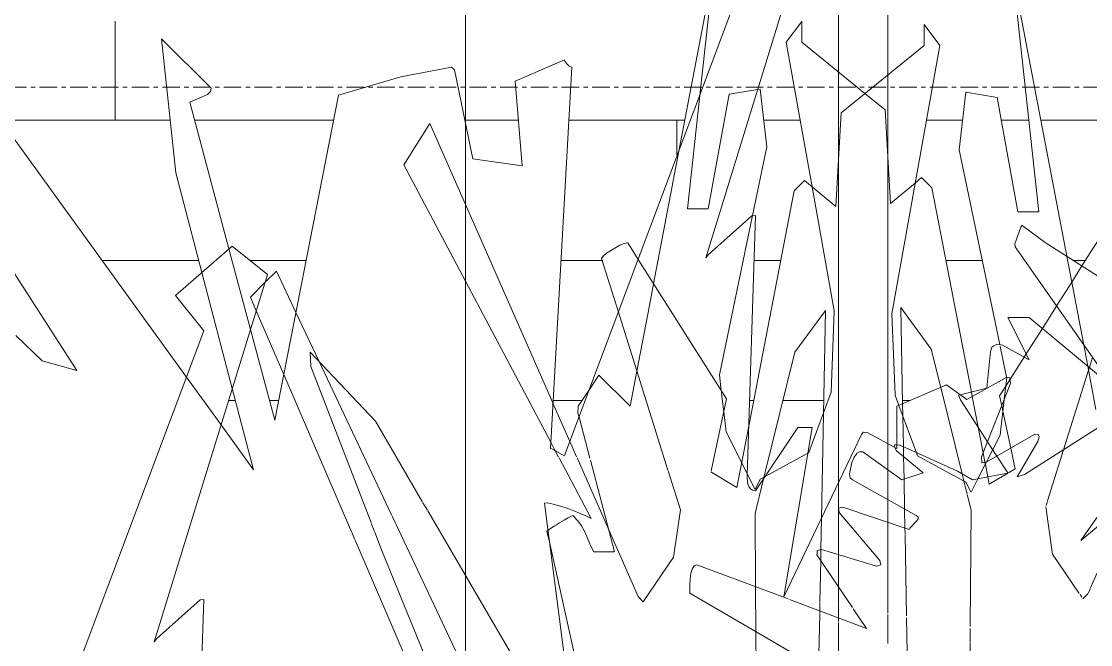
# Model space of a CAD drawing. Header units: inches. Extents: x -8991 to -6983, y -226 to 479.
# Drawn here: x -7376.06 to -7345.59, y -13.53 to 4.25 of the extents above; entities that cross this region are included whole.
import ezdxf

# ---------------------------------------------------------------- set-up
doc = ezdxf.new("R2010")
doc.units = ezdxf.units.IN
doc.header["$MEASUREMENT"] = 0
doc.linetypes.add('Grid Line 1_2_', pattern=[0.875, 0.5, -0.125, 0.125, -0.125])
for name, color, linetype, lineweight in [('A-DETL-GENF', 92, 'Continuous', 9), ('A-FLOR-LEVL-1', 51, 'Grid Line 1_2_', 9), ('A-WALL-PATT-1', 111, 'Continuous', 9)]:
    doc.layers.add(name, color=color, linetype=linetype, lineweight=lineweight)

# ---------------------------------------------------------------- blocks, each defined once
blk = doc.blocks.new('fountain grass 26747 - fountain grass 26747-1770214-Section 26')
at = {"layer": 'A-DETL-GENF'}
for p, q in [((-8420.58, 1.307), (-8420.58, 7.983)), ((-8413.729, -2.495), (-8410.505, 7.983)), ((-8420.58, 6.371), (-8420.58, 1.307)), ((-8412.319, 6.371), (-8417.759, -8.137)), ((-8427.834, 2.341), (-8429.244, 3.751)), ((-8429.244, 3.751), (-8428.841, -0.077)), ((-8420.58, 2.341), (-8420.58, 3.751)), ((-8420.58, 3.751), (-8420.58, -0.077)), ((-8420.58, 3.114), (-8420.58, 3.147)), ((-8420.58, 3.147), (-8420.58, 2.542)), ((-8420.58, 3.038), (-8420.58, 3.114)), ((-8417.759, 3.147), (-8419.169, 2.542)), ((-8417.751, 3.114), (-8417.759, 3.147)), ((-8417.699, 3.038), (-8417.751, 3.114)), ((-8420.983, 2.945), (-8422.427, 2.663)), ((-8420.899, 2.861), (-8420.983, 2.945)), ((-8420.378, 0.326), (-8420.899, 2.861)), ((-8420.58, 3.003), (-8420.58, 3.038)), ((-8420.58, 2.973), (-8420.58, 3.003)), ((-8420.58, 2.953), (-8420.58, 2.973)), ((-8420.58, 2.945), (-8420.58, 2.953)), ((-8420.58, 1.307), (-8420.58, 2.945)), ((-8420.58, 2.861), (-8420.58, 2.945)), ((-8420.58, 2.945), (-8420.58, 2.663)), ((-8420.58, 1.307), (-8420.58, 2.861)), ((-8418.162, -7.935), (-8417.557, 2.945)), ((-8417.663, 3.003), (-8417.699, 3.038)), ((-8417.625, 2.973), (-8417.663, 3.003)), ((-8417.588, 2.953), (-8417.625, 2.973)), ((-8417.557, 2.945), (-8417.588, 2.953)), ((-8422.427, 2.663), (-8424.207, 2.139)), ((-8420.58, 2.663), (-8420.58, 2.139)), ((-8420.58, 2.542), (-8420.58, 1.307)), ((-8419.169, 2.542), (-8418.968, 0.124)), ((-8428.438, 1.938), (-8427.939, 2.161)), ((-8427.939, 2.161), (-8427.852, 2.246)), ((-8427.852, 2.246), (-8427.834, 2.341)), ((-8424.207, 2.139), (-8426.02, -7.129)), ((-8420.58, 2.246), (-8420.58, 2.341)), ((-8420.58, 2.161), (-8420.58, 2.246)), ((-8420.58, 1.938), (-8420.58, 2.161)), ((-8420.58, 2.139), (-8420.58, -7.129)), ((-8427.324, -2.241), (-8428.438, 1.938)), ((-8420.58, -7.129), (-8420.58, 1.938)), ((-8420.58, -2.495), (-8420.58, 1.307)), ((-8420.58, 0.326), (-8420.58, 1.307)), ((-8420.58, 1.307), (-8420.58, 0.124)), ((-8420.58, -7.935), (-8420.58, 1.307)), ((-8420.58, 1.307), (-8420.58, -8.137)), ((-8428.535, -5.897), (-8433.475, 0.938)), ((-8420.58, -8.54), (-8420.58, 0.938)), ((-8420.58, 0.938), (-8420.58, 0.334)), ((-8420.58, -4.707), (-8420.58, 0.938)), ((-8420.58, 0.938), (-8420.58, 0.669)), ((-8420.58, 0.669), (-8420.58, 0.029)), ((-8420.58, 0.334), (-8420.58, -2.89)), ((-8420.58, 0.124), (-8420.58, 0.326)), ((-8418.968, 0.124), (-8420.378, 0.326)), ((-8420.58, 0.029), (-8420.58, -5.037)), ((-8428.841, -0.077), (-8428.097, -2.917)), ((-8420.58, -0.077), (-8420.58, -8.54)), ((-8420.58, -1.286), (-8420.58, -1.296)), ((-8420.58, -8.692), (-8420.58, -1.286)), ((-8420.58, -1.296), (-8420.58, -2.397)), ((-8412.424, -1.296), (-8413.655, -2.397)), ((-8412.555, -8.692), (-8412.319, -1.286)), ((-8412.319, -1.286), (-8412.424, -1.296)), ((-8426.711, -4.539), (-8427.324, -2.241)), ((-8420.58, -2.397), (-8420.58, -2.495)), ((-8413.655, -2.397), (-8413.729, -2.495)), ((-8433.475, -2.89), (-8431.662, -5.711)), ((-8428.097, -2.917), (-8427.23, -6.227)), ((-8420.58, -2.89), (-8420.58, -5.711)), ((-8426.02, -7.129), (-8426.711, -4.539)), ((-8432.649, -5.437), (-8433.403, -4.707)), ((-8420.58, -5.437), (-8420.58, -4.707)), ((-8420.58, -5.037), (-8420.58, -5.169)), ((-8420.58, -5.169), (-8420.58, -5.265)), ((-8431.662, -5.711), (-8432.649, -5.437)), ((-8420.58, -5.265), (-8420.58, -5.34)), ((-8420.58, -5.34), (-8420.58, -5.408)), ((-8420.58, -5.408), (-8420.58, -5.483)), ((-8420.58, -5.711), (-8420.58, -5.437)), ((-8420.58, -5.483), (-8420.58, -5.579)), ((-8420.58, -5.579), (-8420.58, -5.711)), ((-8420.58, -5.711), (-8420.58, -6.826)), ((-8427.549, -7.261), (-8428.535, -5.897)), ((-8420.58, -5.9), (-8420.58, -6.535)), ((-8420.58, -5.92), (-8420.58, -5.9)), ((-8420.58, -5.906), (-8420.58, -5.92)), ((-8420.58, -5.961), (-8420.58, -5.906)), ((-8420.58, -6.076), (-8420.58, -5.92)), ((-8420.58, -5.92), (-8420.58, -6.401)), ((-8420.58, -6.443), (-8420.58, -5.961)), ((-8420.58, -8.174), (-8420.58, -6.076)), ((-8405.159, -5.9), (-8406.297, -6.535)), ((-8405.873, -8.174), (-8405.047, -6.076)), ((-8405.065, -5.92), (-8405.159, -5.9)), ((-8405.047, -6.076), (-8405.065, -5.92)), ((-8427.23, -6.227), (-8426.625, -8.54)), ((-8420.58, -6.122), (-8420.58, -6.726)), ((-8420.58, -6.535), (-8420.58, -6.122)), ((-8406.878, -6.122), (-8408.289, -6.726)), ((-8406.297, -6.535), (-8406.878, -6.122)), ((-8420.58, -6.401), (-8420.58, -8.679)), ((-8420.58, -6.525), (-8420.58, -6.443)), ((-8420.58, -10.555), (-8420.58, -6.525)), ((-8401.091, -6.401), (-8404.647, -8.679)), ((-8403.05, -10.555), (-8400.229, -6.525)), ((-8420.58, -6.726), (-8420.58, -7.935)), ((-8420.58, -6.826), (-8420.58, -7.79)), ((-8408.289, -6.726), (-8408.289, -7.935)), ((-8426.625, -8.54), (-8427.549, -7.261)), ((-8420.58, -7.331), (-8420.58, -9.144)), ((-8420.58, -12.167), (-8420.58, -7.331)), ((-8420.58, -7.47), (-8420.58, -7.532)), ((-8420.58, -7.481), (-8420.58, -7.47)), ((-8420.58, -7.935), (-8420.58, -7.481)), ((-8420.58, -7.527), (-8420.58, -8.315)), ((-8420.58, -7.532), (-8420.58, -7.527)), ((-8420.58, -7.532), (-8420.58, -12.167)), ((-8420.58, -7.602), (-8420.58, -7.532)), ((-8420.58, -7.734), (-8420.58, -7.602)), ((-8411.11, -7.331), (-8412.319, -9.144)), ((-8411.513, -12.167), (-8410.707, -7.331)), ((-8409.296, -7.532), (-8411.513, -12.167)), ((-8410.707, -7.331), (-8411.11, -7.331)), ((-8409.251, -7.47), (-8409.296, -7.532)), ((-8409.131, -7.481), (-8409.251, -7.47)), ((-8408.289, -7.935), (-8409.131, -7.481)), ((-8404.354, -7.527), (-8405.727, -8.315)), ((-8404.259, -7.532), (-8404.354, -7.527)), ((-8404.276, -7.734), (-8404.233, -7.602)), ((-8404.233, -7.602), (-8404.259, -7.532)), ((-8420.58, -8.741), (-8420.58, -7.734)), ((-8420.58, -7.79), (-8420.58, -10.063)), ((-8404.863, -8.741), (-8404.276, -7.734)), ((-8420.58, -7.946), (-8420.58, -7.935)), ((-8420.58, -7.975), (-8420.58, -7.946)), ((-8420.58, -8.015), (-8420.58, -7.975)), ((-8420.58, -8.057), (-8420.58, -8.015)), ((-8420.58, -8.097), (-8420.58, -8.057)), ((-8420.58, -8.137), (-8420.58, -8.126)), ((-8420.58, -8.338), (-8420.58, -8.174)), ((-8418.121, -7.946), (-8418.162, -7.935)), ((-8418.063, -7.975), (-8418.121, -7.946)), ((-8417.994, -8.015), (-8418.063, -7.975)), ((-8417.922, -8.057), (-8417.994, -8.015)), ((-8417.854, -8.097), (-8417.922, -8.057)), ((-8417.797, -8.126), (-8417.854, -8.097)), ((-8417.759, -8.137), (-8417.797, -8.126)), ((-8405.871, -8.338), (-8405.873, -8.174)), ((-8420.58, -8.315), (-8420.58, -8.338)), ((-8420.58, -11.353), (-8420.58, -8.33)), ((-8420.58, -8.33), (-8420.58, -10.345)), ((-8405.727, -8.315), (-8405.871, -8.338)), ((-8420.58, -8.54), (-8420.58, -10.555)), ((-8420.58, -9.749), (-8420.58, -8.54)), ((-8420.58, -8.679), (-8420.58, -8.741)), ((-8420.58, -8.779), (-8420.58, -8.692)), ((-8420.58, -8.866), (-8420.58, -8.779)), ((-8412.553, -8.779), (-8412.555, -8.692)), ((-8412.547, -8.866), (-8412.553, -8.779)), ((-8404.647, -8.679), (-8404.863, -8.741)), ((-8400.632, -8.54), (-8403.05, -10.555)), ((-8420.58, -8.947), (-8420.58, -8.866)), ((-8420.58, -9.02), (-8420.58, -8.949)), ((-8420.58, -9.081), (-8420.58, -9.022)), ((-8420.58, -9.125), (-8420.58, -9.083)), ((-8420.58, -9.144), (-8420.58, -9.125)), ((-8412.532, -8.949), (-8412.547, -8.866)), ((-8412.505, -9.022), (-8412.532, -8.949)), ((-8412.463, -9.083), (-8412.505, -9.022)), ((-8412.402, -9.125), (-8412.463, -9.083)), ((-8412.319, -9.144), (-8412.402, -9.125)), ((-8420.58, -9.295), (-8420.58, -9.325)), ((-8420.58, -9.346), (-8420.58, -9.295)), ((-8420.58, -9.325), (-8420.58, -9.749)), ((-8420.58, -9.39), (-8420.58, -9.346)), ((-8420.58, -9.512), (-8420.58, -9.39)), ((-8420.58, -10.555), (-8420.58, -9.512)), ((-8420.58, -10.063), (-8420.58, -10.711)), ((-8420.58, -10.345), (-8420.58, -10.4)), ((-8420.58, -10.4), (-8420.58, -10.482)), ((-8420.58, -10.482), (-8420.58, -10.547)), ((-8420.58, -10.547), (-8420.58, -10.512)), ((-8420.58, -10.512), (-8420.58, -10.54)), ((-8420.58, -10.54), (-8420.58, -10.95)), ((-8420.58, -10.547), (-8420.58, -10.691)), ((-8420.58, -12.127), (-8420.58, -10.547)), ((-8420.58, -10.756), (-8420.58, -10.555)), ((-8420.58, -10.691), (-8420.58, -12.075)), ((-8420.58, -10.711), (-8420.58, -11.353)), ((-8420.58, -10.889), (-8420.58, -10.756)), ((-8420.58, -11.562), (-8420.58, -10.889)), ((-8420.58, -10.95), (-8420.58, -12.36)), ((-8420.58, -12.36), (-8420.58, -11.353)), ((-8420.58, -11.353), (-8420.58, -15.181)), ((-8420.58, -12.973), (-8420.58, -11.562)), ((-8420.58, -12.075), (-8420.58, -12.159)), ((-8420.58, -12.159), (-8420.58, -12.127)), ((-8420.58, -12.167), (-8420.58, -12.183)), ((-8420.58, -12.231), (-8420.58, -12.167)), ((-8420.58, -12.183), (-8420.58, -12.924)), ((-8420.58, -12.34), (-8420.58, -12.231)), ((-8420.58, -12.973), (-8420.58, -12.34)), ((-8420.58, -12.367), (-8420.58, -13.174)), ((-8420.58, -12.368), (-8420.58, -12.367)), ((-8420.58, -12.409), (-8420.58, -12.368)), ((-8420.58, -12.519), (-8420.58, -12.409)), ((-8420.58, -12.671), (-8420.58, -12.519)), ((-8420.58, -12.996), (-8420.58, -12.671)), ((-8420.58, -12.924), (-8420.58, -13.174)), ((-8420.58, -13.174), (-8420.58, -12.973)), ((-8420.58, -13.174), (-8420.58, -12.973)), ((-8420.58, -13.117), (-8420.58, -12.996)), ((-8420.58, -13.174), (-8420.58, -13.117)), ((-8420.58, -14.181), (-8420.58, -13.174))]:
    blk.add_line(p, q, dxfattribs=at)
blk = doc.blocks.new('fountain grass 26747 - fountain grass 26747-V35-Section 26')
at = {"layer": 'A-DETL-GENF'}
for p, q in [((-8428.847, -3.574), (-8427.236, -2.164)), ((-8426.228, -2.97), (-8427.236, -2.164)), ((-8429.452, -13.447), (-8426.228, -2.97)), ((-8428.847, -3.574), (-8428.042, -4.582)), ((-8428.042, -4.582), (-8433.482, -19.089)), ((-8428.146, -12.248), (-8429.378, -13.35)), ((-8428.278, -19.644), (-8428.042, -12.238)), ((-8428.042, -12.238), (-8428.146, -12.248)), ((-8429.378, -13.35), (-8429.452, -13.447))]:
    blk.add_line(p, q, dxfattribs=at)
blk = doc.blocks.new('lupin 26755 - lupin 26755-V36-Section 26')
at = {"layer": 'A-DETL-GENF'}
for p, q in [((-8414.503, 0.545), (-8413.516, 5.726)), ((-8413.907, 2.136), (-8413.516, 5.726)), ((-8409.957, 0.26), (-8409.957, 5.726)), ((-8409.957, 0.26), (-8409.957, 5.726)), ((-8410.995, 4.243), (-8411.44, 3.65)), ((-8410.995, 3.65), (-8410.995, 4.243)), ((-8409.957, 3.65), (-8409.957, 4.243)), ((-8409.957, 4.243), (-8409.957, 3.65)), ((-8411.44, 3.65), (-8410.705, -0.472)), ((-8409.198, 2.19), (-8410.995, 3.65)), ((-8409.957, 2.807), (-8409.957, 3.65)), ((-8409.957, 3.65), (-8409.957, 0.26)), ((-8409.957, 1.722), (-8409.957, 2.807)), ((-8414.258, -1.095), (-8413.907, 2.136)), ((-8413.072, 2.167), (-8413.665, -1.095)), ((-8412.253, 2.304), (-8413.072, 2.167)), ((-8412.182, 2.315), (-8412.253, 2.304)), ((-8411.994, 0.67), (-8412.182, 2.315)), ((-8409.957, 0.67), (-8409.957, 2.315)), ((-8409.957, 2.315), (-8409.957, 2.167)), ((-8409.957, 2.167), (-8409.957, 0.26)), ((-8408.623, 1.722), (-8409.198, 2.19)), ((-8409.957, 0.26), (-8409.957, 1.722)), ((-8408.474, -0.947), (-8408.623, 1.722)), ((-8409.957, 1.426), (-8409.957, 0.26)), ((-8409.957, 0.26), (-8409.957, 1.426)), ((-8412.403, -1.294), (-8411.994, 0.67)), ((-8409.957, 0.26), (-8409.957, 0.67)), ((-8415.224, -3.237), (-8414.503, 0.545)), ((-8409.957, 0.26), (-8409.957, -4)), ((-8409.957, -0.947), (-8409.957, 0.26)), ((-8409.957, -1.095), (-8409.957, 0.26)), ((-8409.957, 0.26), (-8409.957, -1.095)), ((-8409.957, -5.832), (-8409.957, 0.26)), ((-8409.957, 0.26), (-8409.957, -4.006)), ((-8409.957, -6.731), (-8409.957, 0.26)), ((-8409.957, -4), (-8409.957, 0.239)), ((-8409.957, -0.502), (-8409.957, -0.206)), ((-8409.957, -0.206), (-8409.957, -0.947)), ((-8407.585, -0.206), (-8407.762, -0.353)), ((-8407.288, -0.502), (-8407.585, -0.206)), ((-8410.705, -0.472), (-8410.075, -4.006)), ((-8409.957, -4), (-8409.957, -0.502)), ((-8407.762, -0.353), (-8408.474, -0.947)), ((-8406.165, -6.323), (-8407.288, -0.502)), ((-8413.665, -1.095), (-8414.258, -1.095)), ((-8413.347, -5.832), (-8412.403, -1.294)), ((-8409.957, -2.002), (-8409.957, -1.985)), ((-8409.957, -1.985), (-8409.957, -4)), ((-8409.957, -2.047), (-8409.957, -2.002)), ((-8409.957, -2.277), (-8409.957, -2.047)), ((-8402.542, -1.985), (-8403.013, -2.729)), ((-8409.957, -2.359), (-8409.957, -2.277)), ((-8409.957, -2.43), (-8409.957, -2.359)), ((-8409.957, -4), (-8409.957, -2.43)), ((-8403.013, -2.729), (-8403.305, -3.19)), ((-8425.973, -2.875), (-8426.299, -3.201)), ((-8425.418, -4.052), (-8425.973, -2.875)), ((-8409.957, -8.914), (-8409.957, -2.875)), ((-8409.957, -2.875), (-8409.957, -3.616)), ((-8426.299, -3.201), (-8426.715, -3.616)), ((-8415.341, -3.854), (-8415.224, -3.237)), ((-8403.305, -3.19), (-8403.729, -3.858)), ((-8426.715, -3.616), (-8426.547, -4.006)), ((-8409.957, -3.616), (-8409.957, -8.914)), ((-8415.698, -5.724), (-8415.342, -3.858)), ((-8409.957, -4), (-8409.957, -3.913)), ((-8409.957, -4), (-8409.957, -3.913)), ((-8407.307, -5.1), (-8408.178, -3.913)), ((-8408.126, -6.656), (-8408.178, -3.913)), ((-8403.738, -3.872), (-8404.142, -4.511)), ((-8426.547, -4.006), (-8425.764, -5.822)), ((-8424.757, -5.453), (-8425.418, -4.052)), ((-8410.075, -4.013), (-8410.163, -6.325)), ((-8409.957, -8.914), (-8409.957, -4.019)), ((-8409.957, -4.019), (-8409.957, -8.914)), ((-8409.957, -8.914), (-8409.957, -4.019)), ((-8409.957, -4.019), (-8409.957, -6.434)), ((-8409.957, -8.914), (-8409.957, -4.019)), ((-8409.957, -5.1), (-8409.957, -4.019)), ((-8409.957, -8.914), (-8409.957, -4.019)), ((-8409.957, -4.019), (-8409.957, -6.325)), ((-8404.142, -4.511), (-8404.602, -5.237)), ((-8409.957, -5.099), (-8409.957, -7.071)), ((-8409.957, -5.51), (-8409.957, -5.099)), ((-8409.957, -5.1), (-8409.957, -8.914)), ((-8407.307, -5.1), (-8407.038, -6.19)), ((-8422.691, -9.83), (-8424.757, -5.453)), ((-8404.659, -5.328), (-8405.057, -5.955)), ((-8404.602, -5.237), (-8404.659, -5.328)), ((-8402.803, -5.627), (-8402.712, -5.337)), ((-8415.889, -6.731), (-8415.698, -5.724)), ((-8409.957, -8.914), (-8409.957, -5.51)), ((-8403.537, -7.968), (-8402.827, -5.703)), ((-8402.827, -5.703), (-8402.803, -5.627)), ((-8425.764, -5.822), (-8423.832, -10.307)), ((-8416.779, -5.841), (-8417.051, -6.249)), ((-8415.889, -6.731), (-8416.779, -5.841)), ((-8413.293, -6.285), (-8413.347, -5.832)), ((-8409.957, -7.462), (-8409.957, -5.832)), ((-8409.957, -5.841), (-8409.957, -6.56)), ((-8409.957, -6.731), (-8409.957, -5.841)), ((-8405.06, -5.961), (-8405.182, -6.153)), ((-8417.051, -6.249), (-8417.372, -6.731)), ((-8413.286, -6.349), (-8413.291, -6.31)), ((-8413.222, -6.89), (-8413.284, -6.363)), ((-8410.163, -6.325), (-8410.381, -6.914)), ((-8409.957, -6.325), (-8409.957, -8.052)), ((-8407.038, -6.19), (-8406.429, -8.658)), ((-8406.141, -6.448), (-8406.165, -6.323)), ((-8405.185, -6.157), (-8405.36, -6.434)), ((-8409.957, -6.434), (-8409.957, -8.51)), ((-8409.957, -6.56), (-8409.957, -6.731)), ((-8408.119, -7.011), (-8408.126, -6.656)), ((-8405.971, -7.327), (-8406.141, -6.448)), ((-8405.36, -6.434), (-8405.299, -6.717)), ((-8417.372, -6.731), (-8417.379, -6.924)), ((-8417.379, -6.924), (-8417.348, -7.042)), ((-8413.155, -7.462), (-8413.222, -6.89)), ((-8410.381, -6.914), (-8410.802, -8.052)), ((-8409.957, -6.731), (-8409.957, -6.924)), ((-8409.957, -6.924), (-8409.957, -7.383)), ((-8405.299, -6.717), (-8405.268, -6.865)), ((-8405.268, -6.865), (-8405.041, -7.921)), ((-8417.348, -7.042), (-8417.039, -8.214)), ((-8409.957, -7.071), (-8409.957, -8.914)), ((-8408.103, -7.887), (-8408.119, -7.011)), ((-8412.712, -8.344), (-8413.155, -7.462)), ((-8409.957, -7.383), (-8409.957, -8.914)), ((-8409.957, -8.914), (-8409.957, -7.462)), ((-8405.829, -8.062), (-8405.971, -7.327)), ((-8408.101, -7.954), (-8408.103, -7.887)), ((-8405.041, -7.921), (-8404.915, -8.51)), ((-8410.829, -8.066), (-8412.043, -8.731)), ((-8410.802, -8.052), (-8410.829, -8.066)), ((-8409.957, -8.052), (-8409.957, -8.807)), ((-8408.097, -8.165), (-8408.101, -7.967)), ((-8408.085, -8.813), (-8408.097, -8.165)), ((-8405.779, -8.323), (-8405.829, -8.062)), ((-8403.994, -9.426), (-8403.537, -7.968)), ((-8417.025, -8.268), (-8416.499, -10.259)), ((-8412.566, -8.635), (-8412.712, -8.344)), ((-8409.957, -8.51), (-8409.957, -8.914)), ((-8405.768, -8.38), (-8405.779, -8.323)), ((-8405.697, -8.746), (-8405.767, -8.383)), ((-8404.915, -8.51), (-8405.103, -8.623)), ((-8412.33, -9.103), (-8412.554, -8.657)), ((-8412.182, -8.807), (-8412.33, -9.103)), ((-8412.075, -8.748), (-8412.182, -8.807)), ((-8412.043, -8.731), (-8412.075, -8.748)), ((-8409.957, -8.807), (-8409.957, -8.914)), ((-8408.069, -9.657), (-8408.085, -8.813)), ((-8406.429, -8.658), (-8406.378, -8.864)), ((-8405.666, -8.908), (-8405.697, -8.746)), ((-8405.125, -8.636), (-8405.657, -8.955)), ((-8409.957, -10.958), (-8409.957, -8.914)), ((-8409.957, -8.914), (-8409.957, -9.695)), ((-8409.957, -8.955), (-8409.957, -8.914)), ((-8409.957, -8.914), (-8409.957, -8.955)), ((-8409.957, -9.597), (-8409.957, -8.914)), ((-8409.957, -8.914), (-8409.957, -10.958)), ((-8409.957, -10.732), (-8409.957, -8.914)), ((-8409.957, -9.845), (-8409.957, -8.914)), ((-8409.957, -8.914), (-8409.957, -10.958)), ((-8409.957, -8.914), (-8409.957, -9.103)), ((-8409.957, -9.103), (-8409.957, -8.914)), ((-8409.957, -8.914), (-8409.957, -10.883)), ((-8409.957, -8.914), (-8409.957, -10.958)), ((-8409.957, -10.958), (-8409.957, -8.914)), ((-8406.378, -8.864), (-8406.352, -8.97)), ((-8406.348, -8.987), (-8406.289, -9.225)), ((-8405.657, -8.955), (-8405.664, -8.917)), ((-8409.957, -9.4), (-8409.957, -9.399)), ((-8409.957, -9.399), (-8409.957, -9.432)), ((-8409.957, -10.958), (-8409.957, -9.4)), ((-8409.957, -9.432), (-8409.957, -9.492)), ((-8406.285, -9.244), (-8406.173, -9.695)), ((-8404.035, -9.557), (-8403.998, -9.441)), ((-8409.957, -9.492), (-8409.957, -9.571)), ((-8409.957, -9.571), (-8409.957, -9.662)), ((-8409.957, -10.948), (-8409.957, -9.597)), ((-8409.957, -9.662), (-8409.957, -9.755)), ((-8409.957, -9.695), (-8409.957, -10.958)), ((-8408.059, -10.204), (-8408.069, -9.657)), ((-8406.173, -9.695), (-8406.2, -13.012)), ((-8403.849, -10.948), (-8404.047, -9.597)), ((-8422.58, -10.064), (-8422.682, -9.849)), ((-8417.903, -10.052), (-8418.018, -10.125)), ((-8417.771, -9.973), (-8417.903, -10.052)), ((-8417.654, -9.907), (-8417.771, -9.973)), ((-8417.567, -9.862), (-8417.654, -9.907)), ((-8417.52, -9.845), (-8417.567, -9.862)), ((-8417.383, -9.994), (-8417.52, -9.845)), ((-8417.278, -10.142), (-8417.381, -9.997)), ((-8409.957, -9.755), (-8409.957, -9.845)), ((-8409.957, -9.845), (-8409.957, -9.862)), ((-8409.957, -9.994), (-8409.957, -9.845)), ((-8409.957, -9.862), (-8409.957, -9.907)), ((-8409.957, -9.907), (-8409.957, -9.973)), ((-8409.957, -9.973), (-8409.957, -10.052)), ((-8409.957, -10.125), (-8409.957, -9.994)), ((-8409.957, -10.052), (-8409.957, -10.125)), ((-8423.824, -10.326), (-8423.735, -10.532)), ((-8418.623, -18.448), (-8422.571, -10.082)), ((-8418.232, -10.269), (-8418.262, -10.29)), ((-8418.262, -10.29), (-8418.184, -10.64)), ((-8418.161, -10.218), (-8418.232, -10.269)), ((-8418.037, -10.137), (-8418.156, -10.215)), ((-8417.196, -10.291), (-8417.278, -10.142)), ((-8417.129, -10.439), (-8417.196, -10.291)), ((-8416.499, -10.259), (-8416.334, -10.883)), ((-8409.957, -10.137), (-8409.957, -10.218)), ((-8409.957, -10.178), (-8409.957, -10.142)), ((-8409.957, -10.291), (-8409.957, -10.178)), ((-8409.957, -10.218), (-8409.957, -10.29)), ((-8409.957, -10.29), (-8409.957, -10.958)), ((-8409.957, -10.439), (-8409.957, -10.291)), ((-8408.056, -10.363), (-8408.059, -10.204)), ((-8423.727, -10.55), (-8420.986, -16.911)), ((-8418.184, -10.64), (-8416.83, -16.732)), ((-8417.068, -10.587), (-8417.129, -10.439)), ((-8417.003, -10.735), (-8417.068, -10.587)), ((-8409.957, -10.587), (-8409.957, -10.439)), ((-8409.957, -10.735), (-8409.957, -10.587)), ((-8408.012, -12.708), (-8408.056, -10.386)), ((-8416.927, -10.883), (-8417.003, -10.735)), ((-8416.355, -10.883), (-8416.927, -10.883)), ((-8409.957, -10.958), (-8409.957, -10.732)), ((-8409.957, -10.883), (-8409.957, -10.735)), ((-8409.957, -11.866), (-8409.957, -10.958)), ((-8409.957, -10.958), (-8409.957, -11.866)), ((-8409.957, -11.866), (-8409.957, -10.958)), ((-8409.957, -10.958), (-8409.957, -11.866)), ((-8409.957, -11.866), (-8409.957, -10.958)), ((-8409.957, -10.958), (-8409.957, -11.866)), ((-8409.957, -11.866), (-8409.957, -10.958)), ((-8409.957, -10.958), (-8409.957, -11.866)), ((-8409.957, -11.866), (-8409.957, -10.958)), ((-8409.957, -10.958), (-8409.957, -11.866)), ((-8403.09, -12.067), (-8403.849, -10.948)), ((-8402.252, -10.734), (-8402.776, -11.926)), ((-8409.957, -12.407), (-8409.957, -11.87)), ((-8409.957, -11.87), (-8409.957, -12.407)), ((-8409.957, -12.218), (-8409.957, -11.87)), ((-8409.957, -11.87), (-8409.957, -12.069)), ((-8409.957, -12.407), (-8409.957, -11.87)), ((-8409.957, -11.87), (-8409.957, -12.407)), ((-8409.957, -12.407), (-8409.957, -11.87)), ((-8409.957, -11.87), (-8409.957, -12.407)), ((-8409.957, -12.407), (-8409.957, -11.87)), ((-8409.957, -11.87), (-8409.957, -12.407)), ((-8409.957, -12.069), (-8409.957, -12.218)), ((-8403.019, -12.171), (-8403.069, -12.098)), ((-8402.839, -12.069), (-8402.987, -12.218)), ((-8402.784, -11.945), (-8402.832, -12.052)), ((-8409.957, -12.762), (-8409.957, -12.429)), ((-8409.957, -12.429), (-8409.957, -12.762)), ((-8409.957, -12.762), (-8409.957, -12.429)), ((-8409.957, -12.429), (-8409.957, -12.762)), ((-8409.957, -12.762), (-8409.957, -12.429)), ((-8409.957, -12.429), (-8409.957, -12.762)), ((-8409.957, -12.762), (-8409.957, -12.429)), ((-8409.957, -12.429), (-8409.957, -12.762)), ((-8409.957, -12.865), (-8409.957, -12.762)), ((-8409.957, -12.762), (-8409.957, -12.865)), ((-8409.957, -12.865), (-8409.957, -12.762)), ((-8409.957, -12.762), (-8409.957, -12.865)), ((-8409.957, -12.865), (-8409.957, -12.762)), ((-8409.957, -12.762), (-8409.957, -12.865)), ((-8409.957, -12.865), (-8409.957, -12.762)), ((-8409.957, -12.762), (-8409.957, -12.865)), ((-8407.992, -13.746), (-8408.011, -12.758)), ((-8409.957, -14.404), (-8409.957, -12.895)), ((-8409.957, -12.895), (-8409.957, -14.404)), ((-8409.957, -14.404), (-8409.957, -12.895)), ((-8409.957, -12.895), (-8409.957, -14.005)), ((-8409.957, -14.404), (-8409.957, -12.895)), ((-8409.957, -12.895), (-8409.957, -14.404)), ((-8409.957, -14.404), (-8409.957, -12.895)), ((-8409.957, -12.895), (-8409.957, -14.404)), ((-8406.2, -13.064), (-8406.203, -13.464)), ((-8406.203, -13.485), (-8406.212, -14.545))]:
    blk.add_line(p, q, dxfattribs=at)
blk = doc.blocks.new('fountain grass 26747 - fountain grass 26747-V45-Section 26')
at = {"layer": 'A-DETL-GENF'}
for p, q in [((-8404.929, -2.101), (-8404.754, -1.619)), ((-8404.754, -1.619), (-8404.721, -1.565)), ((-8404.721, -1.565), (-8404.719, -1.579)), ((-8404.719, -1.579), (-8404.058, -2.059)), ((-8404.92, -2.183), (-8404.929, -2.101)), ((-8404.058, -2.059), (-8400.503, -4.338)), ((-8402.099, -6.213), (-8404.92, -2.183)), ((-8404.517, -5.407), (-8405.122, -4.198)), ((-8405.122, -4.198), (-8404.517, -4.198)), ((-8404.517, -4.198), (-8402.099, -6.213)), ((-8405.726, -6.213), (-8405.617, -5.171)), ((-8405.617, -5.171), (-8405.578, -5.048)), ((-8405.578, -5.048), (-8405.525, -5.004)), ((-8405.525, -5.004), (-8405.43, -4.954)), ((-8405.43, -4.954), (-8405.278, -4.983)), ((-8405.278, -4.983), (-8404.517, -5.407)), ((-8406.483, -6.402), (-8405.726, -6.213)), ((-8406.532, -6.415), (-8406.483, -6.402)), ((-8406.479, -6.547), (-8406.532, -6.415)), ((-8405.702, -7.74), (-8406.479, -6.547)), ((-8408.365, -7.889), (-8408.345, -7.825)), ((-8408.296, -7.999), (-8408.361, -7.896)), ((-8408.345, -7.825), (-8408.289, -7.832)), ((-8408.289, -7.832), (-8408.215, -7.84)), ((-8408.203, -7.842), (-8408.174, -7.855)), ((-8408.16, -7.861), (-8406.558, -8.583)), ((-8405.436, -8.148), (-8405.702, -7.74)), ((-8409.57, -8.329), (-8409.504, -8.177)), ((-8409.504, -8.177), (-8409.432, -8.072)), ((-8409.429, -8.068), (-8409.353, -8.026)), ((-8409.353, -8.026), (-8409.259, -8.025)), ((-8409.259, -8.025), (-8408.144, -8.832)), ((-8407.539, -8.631), (-8408.296, -7.999)), ((-8405.122, -8.631), (-8405.436, -8.148)), ((-8409.636, -8.655), (-8409.57, -8.329)), ((-8409.618, -8.775), (-8409.636, -8.655)), ((-8409.554, -8.832), (-8409.618, -8.775)), ((-8407.741, -9.84), (-8409.554, -8.832)), ((-8408.144, -8.832), (-8407.539, -8.631)), ((-8406.558, -8.583), (-8406.129, -8.832)), ((-8406.129, -8.832), (-8405.133, -8.633)), ((-8409.957, -9.638), (-8409.833, -9.605)), ((-8409.935, -9.76), (-8409.957, -9.638)), ((-8409.833, -9.605), (-8407.942, -10.243)), ((-8408.778, -11.128), (-8409.935, -9.76)), ((-8407.793, -10.076), (-8407.727, -10.003)), ((-8407.682, -9.878), (-8407.741, -9.84)), ((-8407.727, -10.003), (-8407.684, -9.935)), ((-8407.684, -9.935), (-8407.682, -9.878)), ((-8407.942, -10.243), (-8407.92, -10.204)), ((-8407.92, -10.204), (-8407.864, -10.146)), ((-8407.864, -10.146), (-8407.793, -10.076)), ((-8410.566, -10.962), (-8410.565, -10.922)), ((-8409.551, -12.47), (-8410.566, -10.962)), ((-8410.565, -10.921), (-8410.562, -10.847)), ((-8410.562, -10.847), (-8410.44, -10.81)), ((-8410.44, -10.81), (-8408.866, -11.291)), ((-8414.067, -11.282), (-8413.987, -11.25)), ((-8413.987, -11.25), (-8411.387, -12.225)), ((-8408.866, -11.291), (-8408.748, -11.25)), ((-8408.748, -11.25), (-8408.778, -11.128)), ((-8414.178, -11.652), (-8414.159, -11.501)), ((-8414.159, -11.501), (-8414.123, -11.371)), ((-8414.123, -11.371), (-8414.067, -11.282)), ((-8414.189, -11.948), (-8414.187, -11.807)), ((-8414.187, -11.807), (-8414.178, -11.652)), ((-8414.189, -12.056), (-8414.189, -11.948)), ((-8409.353, -14.877), (-8414.189, -12.056)), ((-8411.353, -12.238), (-8409.151, -13.064)), ((-8409.151, -13.064), (-8409.53, -12.502))]:
    blk.add_line(p, q, dxfattribs=at)
blk = doc.blocks.new('lupin 26755 - lupin 26755-V46-Section 26')
at = {"layer": 'A-DETL-GENF'}
for p, q in [((-8408.546, -6.818), (-8408.546, 5.639)), ((-8408.546, -1.183), (-8408.546, 5.639)), ((-8403.446, -2.451), (-8404.987, 5.639)), ((-8404.246, -1.183), (-8404.987, 5.639)), ((-8408.546, 3.562), (-8408.546, 4.156)), ((-8408.546, 4.156), (-8408.546, 3.562)), ((-8407.508, 3.562), (-8407.508, 4.156)), ((-8407.508, 4.156), (-8407.063, 3.562)), ((-8409.881, 1.635), (-8407.508, 3.562)), ((-8408.546, 2.719), (-8408.546, 3.562)), ((-8408.546, 3.562), (-8408.546, -4.094)), ((-8407.063, 3.562), (-8408.429, -4.094)), ((-8408.546, 1.635), (-8408.546, 2.719)), ((-8408.546, 0.582), (-8408.546, 2.228)), ((-8408.546, 2.228), (-8408.546, 2.079)), ((-8406.509, 0.582), (-8406.322, 2.228)), ((-8406.322, 2.228), (-8405.432, 2.079)), ((-8408.546, 2.079), (-8408.546, -1.183)), ((-8405.432, 2.079), (-8404.839, -1.183)), ((-8410.029, -1.035), (-8409.881, 1.635)), ((-8408.546, -1.035), (-8408.546, 1.635)), ((-8422.338, 0.152), (-8421.596, 1.338)), ((-8421.596, 1.338), (-8418.093, -6.632)), ((-8408.546, 0.348), (-8408.546, 1.338)), ((-8408.546, 1.338), (-8408.546, 0.348)), ((-8408.546, -5.92), (-8408.546, 0.582)), ((-8408.546, 0.152), (-8408.546, 0.348)), ((-8408.546, 0.348), (-8408.546, -3.858)), ((-8405.355, -4.968), (-8406.509, 0.582)), ((-8418.152, -7.754), (-8422.338, 0.152)), ((-8408.546, -3.858), (-8408.546, 0.152)), ((-8411.216, -0.59), (-8410.919, -0.293)), ((-8410.919, -0.293), (-8410.029, -1.035)), ((-8408.546, -0.59), (-8408.546, -0.293)), ((-8408.546, -0.293), (-8408.546, -1.035)), ((-8412.51, -7.3), (-8411.216, -0.59)), ((-8408.546, -3.858), (-8408.546, -0.59)), ((-8404.839, -1.183), (-8404.246, -1.183)), ((-8416.186, -2.135), (-8416.062, -2.09)), ((-8416.062, -2.09), (-8415.961, -2.073)), ((-8415.961, -2.073), (-8415.662, -2.545)), ((-8408.546, -2.09), (-8408.546, -2.073)), ((-8408.546, -2.073), (-8408.546, -2.253)), ((-8408.546, -2.135), (-8408.546, -2.09)), ((-8416.656, -2.446), (-8416.569, -2.365)), ((-8416.569, -2.365), (-8416.186, -2.135)), ((-8408.546, -2.365), (-8408.546, -2.135)), ((-8408.546, -2.253), (-8408.546, -3.858)), ((-8408.546, -2.446), (-8408.546, -2.365)), ((-8416.703, -2.518), (-8416.656, -2.446)), ((-8416.224, -4.044), (-8416.703, -2.518)), ((-8415.662, -2.545), (-8413.143, -6.522)), ((-8408.546, -2.518), (-8408.546, -2.446)), ((-8408.546, -3.858), (-8408.546, -2.518)), ((-8402.965, -4.976), (-8403.446, -2.451)), ((-8408.546, -7.796), (-8408.546, -2.963)), ((-8408.546, -2.963), (-8408.546, -3.704)), ((-8408.546, -3.704), (-8408.546, -7.796)), ((-8408.546, -7.796), (-8408.546, -3.869)), ((-8408.546, -3.869), (-8408.546, -7.796)), ((-8408.546, -5.247), (-8408.546, -3.869)), ((-8408.546, -3.869), (-8408.546, -6.522)), ((-8408.546, -7.796), (-8408.546, -3.869)), ((-8414.812, -8.549), (-8416.224, -4.044)), ((-8411.197, -5.187), (-8410.326, -4.001)), ((-8410.437, -9.918), (-8410.326, -4.001)), ((-8408.546, -5.187), (-8408.546, -4.001)), ((-8408.546, -7.796), (-8408.546, -4.001)), ((-8408.546, -4.094), (-8408.546, -6.413)), ((-8408.429, -4.094), (-8408.341, -6.413)), ((-8405.161, -5.901), (-8405.344, -5.02)), ((-8402.849, -5.589), (-8402.965, -4.976)), ((-8424.994, -5.598), (-8425.007, -5.187)), ((-8425.007, -5.187), (-8423.148, -7.159)), ((-8411.197, -5.187), (-8412.087, -8.797)), ((-8408.546, -5.598), (-8408.546, -5.187)), ((-8408.546, -5.187), (-8408.546, -7.159)), ((-8408.546, -5.187), (-8408.546, -7.796)), ((-8408.546, -7.796), (-8408.546, -5.247)), ((-8423.266, -10.071), (-8424.994, -5.598)), ((-8408.546, -7.796), (-8408.546, -5.598)), ((-8402.614, -6.818), (-8402.849, -5.589)), ((-8408.546, -7.55), (-8408.546, -5.92)), ((-8408.546, -6.818), (-8408.546, -5.929)), ((-8408.546, -5.929), (-8408.546, -6.818)), ((-8405.23, -6.539), (-8405.157, -5.92)), ((-8418.09, -6.639), (-8417.608, -7.735)), ((-8413.143, -6.522), (-8413.582, -8.567)), ((-8408.546, -6.413), (-8408.546, -7.796)), ((-8408.546, -6.522), (-8408.546, -7.796)), ((-8408.341, -6.413), (-8408.233, -6.703)), ((-8408.233, -6.703), (-8407.733, -8.053)), ((-8405.348, -7.55), (-8405.23, -6.539)), ((-8408.546, -6.818), (-8408.546, -7.012)), ((-8423.148, -7.159), (-8421.806, -9.46)), ((-8412.847, -9.043), (-8412.51, -7.3)), ((-8408.546, -7.012), (-8408.546, -7.796)), ((-8408.546, -7.159), (-8408.546, -7.796)), ((-8408.546, -7.796), (-8408.546, -7.55)), ((-8405.556, -7.964), (-8405.348, -7.55)), ((-8418.024, -7.998), (-8418.152, -7.754)), ((-8417.608, -7.735), (-8417.416, -8.173)), ((-8408.546, -7.796), (-8408.546, -8.541)), ((-8408.546, -8.541), (-8408.546, -7.796)), ((-8408.546, -7.796), (-8408.546, -8.541)), ((-8408.546, -8.541), (-8408.546, -7.796)), ((-8408.546, -8.541), (-8408.546, -7.796)), ((-8408.546, -7.796), (-8408.546, -8.541)), ((-8408.546, -8.541), (-8408.546, -7.796)), ((-8408.546, -7.796), (-8408.546, -8.541)), ((-8408.546, -8.541), (-8408.546, -7.796)), ((-8408.546, -7.796), (-8408.546, -8.541)), ((-8408.546, -8.541), (-8408.546, -7.796)), ((-8408.546, -7.796), (-8408.546, -8.541)), ((-8408.546, -7.796), (-8408.546, -8.139)), ((-8408.546, -8.541), (-8408.546, -7.796)), ((-8417.928, -8.178), (-8418.024, -7.998)), ((-8416.999, -9.933), (-8417.916, -8.2)), ((-8417.404, -8.2), (-8415.664, -12.157)), ((-8408.546, -8.139), (-8408.546, -8.541)), ((-8407.733, -8.053), (-8407.701, -8.139)), ((-8407.701, -8.139), (-8406.671, -8.703)), ((-8405.733, -8.316), (-8405.556, -7.964)), ((-8405.978, -8.802), (-8405.733, -8.316)), ((-8414.456, -9.685), (-8414.807, -8.567)), ((-8413.588, -8.598), (-8412.847, -9.043)), ((-8412.087, -8.797), (-8412.33, -9.783)), ((-8408.546, -9.393), (-8408.546, -8.541)), ((-8408.546, -8.541), (-8408.546, -9.393)), ((-8408.546, -9.393), (-8408.546, -8.541)), ((-8408.546, -8.541), (-8408.546, -9.393)), ((-8408.546, -9.393), (-8408.546, -8.541)), ((-8408.546, -8.541), (-8408.546, -9.393)), ((-8408.546, -9.043), (-8408.546, -8.541)), ((-8408.546, -8.541), (-8408.546, -8.598)), ((-8408.546, -9.393), (-8408.546, -8.541)), ((-8408.546, -8.541), (-8408.546, -9.393)), ((-8408.546, -9.393), (-8408.546, -8.541)), ((-8408.546, -8.541), (-8408.546, -9.393)), ((-8408.546, -8.541), (-8408.546, -8.877)), ((-8408.546, -9.175), (-8408.546, -8.541)), ((-8408.546, -8.598), (-8408.546, -9.043)), ((-8406.665, -8.707), (-8406.322, -8.895)), ((-8406.169, -9.183), (-8405.978, -8.802)), ((-8408.546, -8.895), (-8408.546, -9.175)), ((-8406.322, -8.895), (-8406.296, -8.945)), ((-8406.294, -8.95), (-8406.183, -9.171)), ((-8408.546, -9.393), (-8408.546, -10.039)), ((-8408.546, -9.933), (-8408.546, -9.393)), ((-8408.546, -9.393), (-8408.546, -10.039)), ((-8408.546, -10.039), (-8408.546, -9.393)), ((-8408.546, -9.685), (-8408.546, -9.393)), ((-8408.546, -9.393), (-8408.546, -9.783)), ((-8408.546, -10.039), (-8408.546, -9.393)), ((-8408.546, -9.393), (-8408.546, -10.039)), ((-8408.546, -10.039), (-8408.546, -9.393)), ((-8408.546, -9.393), (-8408.546, -10.039)), ((-8421.795, -9.479), (-8421.669, -9.695)), ((-8421.658, -9.713), (-8419.104, -14.092)), ((-8418.334, -9.488), (-8418.247, -9.486)), ((-8417.397, -16.692), (-8418.334, -9.488)), ((-8418.247, -9.486), (-8418.087, -9.52)), ((-8418.087, -9.52), (-8417.876, -9.58)), ((-8417.876, -9.58), (-8417.639, -9.659)), ((-8417.639, -9.659), (-8417.398, -9.749)), ((-8417.398, -9.749), (-8417.177, -9.843)), ((-8414.655, -11.036), (-8414.456, -9.685)), ((-8408.546, -9.486), (-8408.546, -9.52)), ((-8408.546, -9.488), (-8408.546, -9.486)), ((-8408.546, -10.039), (-8408.546, -9.488)), ((-8408.546, -9.52), (-8408.546, -9.58)), ((-8408.546, -9.58), (-8408.546, -9.659)), ((-8408.546, -9.659), (-8408.546, -9.749)), ((-8408.546, -10.039), (-8408.546, -9.685)), ((-8408.546, -9.749), (-8408.546, -9.843)), ((-8417.177, -9.843), (-8416.999, -9.933)), ((-8412.33, -9.783), (-8412.314, -11.878)), ((-8410.454, -10.815), (-8410.437, -9.918)), ((-8408.546, -9.783), (-8408.546, -10.039)), ((-8408.546, -9.843), (-8408.546, -9.933)), ((-8408.546, -10.039), (-8408.546, -9.933)), ((-8408.546, -9.933), (-8408.546, -9.949)), ((-8408.546, -9.949), (-8408.546, -9.995)), ((-8408.546, -9.995), (-8408.546, -10.039)), ((-8408.546, -10.82), (-8408.546, -10.039)), ((-8408.546, -10.039), (-8408.546, -12.625)), ((-8408.546, -12.625), (-8408.546, -10.039)), ((-8408.546, -10.039), (-8408.546, -11.742)), ((-8408.546, -12.625), (-8408.546, -10.039)), ((-8408.546, -10.039), (-8408.546, -12.625)), ((-8408.546, -11.036), (-8408.546, -10.039)), ((-8408.546, -10.039), (-8408.546, -10.971)), ((-8408.546, -10.082), (-8408.546, -10.039)), ((-8408.546, -12.625), (-8408.546, -10.039)), ((-8408.546, -10.039), (-8408.546, -12.625)), ((-8423.176, -10.305), (-8423.259, -10.09)), ((-8422.977, -10.82), (-8423.169, -10.324)), ((-8408.546, -10.061), (-8408.546, -10.14)), ((-8408.546, -10.23), (-8408.546, -10.082)), ((-8408.546, -10.154), (-8408.546, -10.224)), ((-8408.546, -10.224), (-8408.546, -10.306)), ((-8408.546, -10.378), (-8408.546, -10.23)), ((-8408.546, -10.306), (-8408.546, -10.378)), ((-8408.546, -10.526), (-8408.546, -10.378)), ((-8408.546, -10.378), (-8408.546, -12.625)), ((-8408.546, -10.674), (-8408.546, -10.526)), ((-8419.583, -19.128), (-8422.977, -10.82)), ((-8410.46, -11.119), (-8410.455, -10.828)), ((-8408.546, -10.823), (-8408.546, -10.674)), ((-8408.546, -12.625), (-8408.546, -10.82)), ((-8408.546, -10.971), (-8408.546, -10.823)), ((-8415.516, -12.305), (-8414.655, -11.036)), ((-8410.483, -12.326), (-8410.46, -11.119)), ((-8408.546, -12.305), (-8408.546, -11.036)), ((-8412.314, -11.878), (-8412.304, -13.156)), ((-8408.546, -11.742), (-8408.546, -12.157)), ((-8415.664, -12.157), (-8415.516, -12.305)), ((-8408.546, -12.157), (-8408.546, -12.305)), ((-8410.487, -12.563), (-8410.483, -12.341)), ((-8410.518, -14.198), (-8410.489, -12.646)), ((-8410.489, -12.626), (-8410.487, -12.563)), ((-8408.546, -13.498), (-8408.546, -12.668)), ((-8408.546, -12.668), (-8408.546, -13.498)), ((-8408.546, -13.498), (-8408.546, -12.668)), ((-8408.546, -13.498), (-8408.546, -12.668)), ((-8408.546, -12.668), (-8408.546, -13.498)), ((-8408.546, -12.668), (-8408.546, -13.498)), ((-8408.546, -13.498), (-8408.546, -12.668)), ((-8408.546, -12.668), (-8408.546, -13.498)), ((-8412.304, -13.156), (-8412.289, -14.997))]:
    blk.add_line(p, q, dxfattribs=at)

msp = doc.modelspace()

# ---------------------------------------------------------------- hatches: boundary and pattern name
at = {"layer": 'A-WALL-PATT-1'}
h = msp.add_hatch(dxfattribs=at)
h.set_pattern_fill('FP_5', color=256, style=0, pattern_type=2)
h.set_pattern_definition([(0, (-7461.3905, -90.575), (0, 4), []), (90, (-7461.3905, -90.575), (-8, 8), [4, -28]), (90, (-7445.3905, -86.575), (-8, 8), [4, -28])])
h.paths.add_polyline_path([(-7461.39084, -91.375), (-7414.8808, -67.49015), (-7449.72361, -67.48675), (-7449.52211, -66.47929), (-7450.12661, -65.67332), (-7453.55191, -65.87482), (-7453.43321, -65.77036), (-7452.94751, -65.06885), (-7454.35791, -65.06885), (-7454.35791, -64.66586), (-7451.13401, -63.25541), (-7451.19331, -63.21909), (-7452.10631, -62.91797), (-7452.14151, -62.85243), (-7451.94001, -62.6409), (-7450.89801, -61.85634), (-7448.91761, -60.43452), (-7451.94001, -60.43452), (-7451.94001, -59.83004), (-7449.09941, -59.21571), (-7448.31311, -58.82258), (-7448.31311, -58.62108), (-7452.74601, -58.41959), (-7448.91761, -57.00917), (-7448.96671, -56.95747), (-7450.12661, -56.40468), (-7450.12661, -56.00168), (-7449.11911, -55.80018), (-7451.23581, -54.90598), (-7451.33551, -54.79278), (-7451.19831, -54.71138), (-7447.30571, -54.99418), (-7446.7326, -54.59918), (-7446.53381, -54.43808), (-7446.49971, -54.38978), (-7450.12661, -53.58378), (-7450.09761, -53.48568), (-7449.95611, -53.22128), (-7449.92511, -53.18078), (-7447.50721, -53.18078), (-7445.69371, -52.77778), (-7445.62021, -52.62298), (-7445.43821, -52.35188), (-7445.20601, -52.07628), (-7445.08931, -51.97188), (-7444.88781, -50.96438), (-7447.30571, -50.35988), (-7445.69371, -49.95688), (-7444.68631, -47.33748), (-7443.98251, -46.50789), (-7443.15192, -45.47289), (-7442.56092, -44.68119), (-7442.46982, -44.51659), (-7440.65642, -44.51659), (-7440.45492, -43.91219), (-7443.83622, -41.12899), (-7439.24602, -42.09869), (-7440.45492, -41.09129), (-7439.85042, -40.68829), (-7439.86652, -40.59529), (-7440.82662, -39.56389), (-7440.85792, -39.47929), (-7440.74392, -39.43549), (-7438.92882, -40.10499), (-7438.84302, -40.08379), (-7438.81352, -40.02799), (-7438.88592, -39.18369), (-7438.84302, -39.07629), (-7438.75772, -39.06579), (-7436.82812, -40.28529), (-7437.64472, -38.82599), (-7437.63402, -38.67339), (-7434.00722, -41.09129), (-7434.75483, -39.57789), (-7434.84782, -39.10599), (-7434.82582, -38.78709), (-7434.74292, -38.59349), (-7434.61163, -38.47189), (-7434.20873, -38.47189), (-7434.47382, -37.74789), (-7434.35352, -37.34419), (-7433.93972, -37.1845), (-7431.18633, -37.46439), (-7431.18633, -33.636), (-7429.77583, -34.6435), (-7430.38033, -33.2331), (-7429.89923, -32.8237), (-7429.82163, -32.7954), (-7429.77583, -32.8301), (-7427.5007, -34.41525), (-7427.35647, -34.43919), (-7427.31453, -34.3586), (-7428.71013, -32.9739), (-7428.76843, -32.8301), (-7428.70893, -32.7652), (-7427.78713, -32.6835), (-7427.76093, -32.6286), (-7428.36543, -30.6137), (-7424.94003, -33.636), (-7424.53354, -32.9947), (-7424.54333, -32.3468), (-7425.67343, -30.0738), (-7425.95153, -29.1097), (-7425.94753, -27.9943), (-7425.88973, -27.8628), (-7425.77903, -27.76651), (-7425.34143, -27.5483), (-7425.23073, -27.452), (-7425.17303, -27.3205), (-7425.79413, -22.25431), (-7425.55503, -21.61421), (-7424.94003, -21.34501), (-7423.25554, -26.99), (-7422.50174, -27.72011), (-7421.51464, -27.9943), (-7423.32814, -25.17341), (-7423.73104, -21.94951), (-7423.32814, -21.34501), (-7417.64036, -29.21408), (-7416.85533, -29.37992), (-7417.0661, -28.61152), (-7417.11134, -28.57382), (-7417.07312, -28.54835), (-7417.48304, -27.04643), (-7417.51434, -26.96183), (-7417.49099, -26.95285), (-7418.69377, -22.36041), (-7419.09675, -18.53202), (-7417.6863, -19.94251), (-7417.70473, -20.03691), (-7417.79165, -20.12251), (-7418.29078, -20.34541), (-7416.44403, -27.27076), (-7415.58524, -27.58753), (-7415.51164, -27.56632), (-7415.47932, -27.40113), (-7415.54234, -26.66622), (-7415.49944, -26.55882), (-7415.41414, -26.54832), (-7415.32365, -26.60551), (-7414.05944, -20.14401), (-7412.27957, -19.62081), (-7410.83556, -19.33801), (-7410.75158, -19.42211), (-7410.23109, -21.95741), (-7408.82064, -22.15891), (-7409.02213, -19.74101), (-7407.61168, -19.13651), (-7407.60383, -19.16952), (-7407.51593, -19.28051), (-7407.41019, -19.33801), (-7407.51593, -21.35197), (-7406.43225, -22.12603), (-7407.03675, -20.71563), (-7406.55565, -20.30623), (-7406.47805, -20.27793), (-7406.43225, -20.31263), (-7404.583, -21.61145), (-7404.86721, -20.95187), (-7405.36655, -20.45643), (-7405.42485, -20.31263), (-7405.36535, -20.24773), (-7405.17778, -20.23111), (-7405.53633, -19.39899), (-7404.83993, -18.70259), (-7405.02185, -18.09623), (-7403.49533, -19.44311), (-7402.52895, -16.8661), (-7402.60795, -16.59223), (-7402.60395, -15.47683), (-7402.57418, -15.40911), (-7402.97737, -14.90511), (-7401.92936, -13.98814), (-7402.45055, -9.73684), (-7402.21145, -9.09674), (-7401.59645, -8.82754), (-7399.91195, -14.47254), (-7399.15816, -15.20264), (-7398.17106, -15.47683), (-7399.98455, -12.65594), (-7400.38745, -9.43204), (-7399.98455, -8.82754), (-7394.47062, -16.43539), (-7394.03302, -16.21719), (-7393.92232, -16.12089), (-7393.86462, -15.98939), (-7393.97394, -15.09773), (-7395.35019, -9.84294), (-7395.75317, -6.01455), (-7394.34272, -7.42504), (-7394.36115, -7.51944), (-7394.44807, -7.60504), (-7394.9472, -7.82794), (-7394.27339, -10.35475), (-7394.24662, -10.28309), (-7393.63162, -10.0139), (-7392.83305, -12.65594), (-7392.36252, -10.28309), (-7392.39436, -10.57599), (-7392.01972, -10.0139), (-7391.3612, -10.92496), (-7390.71585, -7.62654), (-7388.93599, -7.10334), (-7387.49198, -6.82054), (-7387.408, -6.90465), (-7387.2332, -7.75605), (-7386.37789, -8.6114), (-7386.39632, -8.7058), (-7386.48324, -8.7914), (-7386.97489, -9.0143), (-7386.86813, -9.44271), (-7385.47706, -9.64144), (-7385.67855, -7.22354), (-7384.2681, -6.61904), (-7384.26025, -6.65205), (-7384.17235, -6.76304), (-7384.06714, -6.82999), (-7384.52897, -15.14306), (-7384.15502, -15.18108), (-7384.15502, -11.35268), (-7383.35916, -11.92114), (-7383.2255, -11.23797), (-7383.34902, -10.94978), (-7383.13318, -10.76611), (-7382.75102, -8.81289), (-7381.31592, -8.39104), (-7381.33412, -8.33038), (-7381.278, -8.3799), (-7380.97115, -8.2897), (-7380.63886, -8.22462), (-7378.82782, -3.39515), (-7379.63378, -2.38765), (-7378.57963, -1.46529), (-7378.76282, 0.02901), (-7378.52372, 0.66911), (-7377.90872, 0.93831), (-7377.12238, -1.69685), (-7377.01438, -1.78325), (-7377.05612, -1.9189), (-7376.22423, -4.70669), (-7375.47043, -5.43679), (-7374.48333, -5.71098), (-7376.29682, -2.89009), (-7376.69972, 0.33381), (-7376.29682, 0.93831), (-7371.35628, -5.89696), (-7370.86298, -4.5815), (-7371.66246, -3.56832), (-7370.91856, -2.91743), (-7371.66246, -0.07709), (-7372.06544, 3.7513), (-7370.65499, 2.34081), (-7370.67342, 2.24641), (-7370.76034, 2.16081), (-7371.25947, 1.93791), (-7370.14517, -2.24073), (-7370.05702, -2.1636), (-7369.04955, -2.9696), (-7369.12066, -3.20073), (-7368.79483, -2.8749), (-7368.23941, -4.05165), (-7367.02812, 2.13931), (-7365.39084, 2.62059), (-7365.39084, 4.25), (-7461.39084, 4.25), (-7461.39084, -87.96597)], flags=0)
h.paths.add_polyline_path([(-7401.59645, -21.11853), (-7401.18995, -20.47723), (-7401.19975, -19.82933), (-7401.73057, -18.76169), (-7402.27227, -20.52224), (-7402.05807, -20.71124)], flags=0)
h.paths.add_polyline_path([(-7392.15266, -14.97012), (-7391.95308, -13.94596), (-7392.01972, -13.84229), (-7392.40997, -10.71962), (-7392.67992, -13.20318), (-7392.33786, -14.34946)], flags=0)
h.paths.add_polyline_path([(-7377.57072, -10.81944), (-7377.5215, -10.71657), (-7377.58879, -9.90909), (-7378.64212, -7.79048), (-7378.74888, -7.42038), (-7379.24789, -9.04216), (-7378.96485, -10.42083), (-7378.69515, -10.6588), (-7377.71372, -10.79901)], flags=0)
h.paths.add_polyline_path([(-7369.44604, -8.53978), (-7370.05179, -6.22691), (-7370.37009, -7.26136), (-7369.53633, -8.41486)], flags=0)
h.paths.add_polyline_path([(-7368.84156, -7.12928), (-7368.58584, -5.82227), (-7369.36845, -4.00603), (-7369.53237, -4.53876), (-7369.04955, -6.34934)], flags=0)
h = msp.add_hatch(dxfattribs=at)
h.set_pattern_fill('FP_11', color=256, style=0, pattern_type=2)
h.set_pattern_definition([(0, (-7365.3905, -90.575), (0, 4), []), (90, (-7365.3905, -90.575), (-8, 8), [4, -28]), (90, (-7349.3905, -86.575), (-8, 8), [4, -28])])
h.paths.add_polyline_path([(-7354.89668, -8.7485), (-7354.86457, -8.73092), (-7353.93113, -7.33078), (-7353.52815, -7.33078), (-7353.65077, -8.06649), (-7353.62357, -8.0516), (-7353.20219, -6.91362), (-7353.15115, -4.0061), (-7354.01836, -5.18736), (-7354.85193, -8.56705)], flags=0)
h.paths.add_polyline_path([(-7360.84507, -7.99763), (-7360.97336, -7.75529), (-7360.98336, -7.93528), (-7360.88418, -7.97518)], flags=0)
h.paths.add_polyline_path([(-7360.42971, -7.73503), (-7360.16973, -7.04175), (-7360.20072, -6.9244), (-7360.1936, -6.7306), (-7359.87235, -6.24872), (-7359.04563, -4.04412), (-7359.50927, -2.49499), (-7359.47777, -2.44637), (-7359.39, -2.36467), (-7359.00736, -2.13507), (-7358.78255, -2.07287), (-7358.48348, -2.54507), (-7357.30107, 0.66959), (-7356.61908, 4.25), (-7365.39084, 4.25), (-7365.39084, 2.62059), (-7365.15939, 2.67991), (-7363.80425, 2.94531), (-7363.72027, 2.8612), (-7363.19977, 0.32591), (-7361.78933, 0.12441), (-7361.99082, 2.54231), (-7360.58037, 3.14681), (-7360.57252, 3.1138), (-7360.48462, 3.00281), (-7360.37941, 2.93586), (-7360.91136, -6.63929), (-7360.58037, -7.39228)], flags=0)
h.paths.add_polyline_path([(-7355.33187, -7.29953), (-7354.03702, -0.58987), (-7353.74043, -0.29327), (-7353.52655, -0.47151), (-7354.2617, 3.65019), (-7353.81681, 4.24338), (-7353.81681, 3.65019), (-7352.01918, 2.18967), (-7351.39084, 2.70018), (-7351.39084, 4.25), (-7354.47718, 4.24338), (-7355.07401, 2.30368), (-7355.00319, 2.31549), (-7354.81591, 0.66959), (-7355.22431, -1.29426), (-7355.14009, -1.28599), (-7355.31372, -6.7306)], flags=0)
h.paths.add_polyline_path([(-7356.72813, 2.13591), (-7355.93535, 4.25), (-7356.49834, 4.25), (-7356.55052, 3.76987)], flags=0)
h = msp.add_hatch(dxfattribs=at)
h.set_pattern_fill('FP_9', color=256, style=0, pattern_type=2)
h.set_pattern_definition([(0, (-7346.3905, -90.575), (0, 4), []), (90, (-7346.3905, -90.575), (-8, 8), [4, -28]), (90, (-7330.3905, -86.575), (-8, 8), [4, -28])])
h.paths.add_polyline_path([(-7348.60002, -8.3233), (-7348.54752, -8.30127), (-7348.37772, -7.96352), (-7348.52351, -7.73967), (-7348.65043, -8.06209), (-7348.60164, -8.31488)], flags=0)
h.paths.add_polyline_path([(-7350.94739, -6.65649), (-7349.85908, -6.19007), (-7350.12803, -5.0996), (-7350.99915, -3.913), (-7350.95747, -6.12178)], flags=0)
h.paths.add_polyline_path([(-7348.9861, -6.32271), (-7348.54749, -6.21276), (-7348.41562, -5.0996), (-7348.39932, -5.04806), (-7348.25112, -4.95377), (-7348.17928, -4.95377), (-7349.33048, 0.58183), (-7349.1432, 2.22772), (-7348.25342, 2.07943), (-7347.66023, -1.18307), (-7347.06705, -1.18307), (-7347.66023, 4.25), (-7351.39084, 4.25), (-7351.39084, 2.70018), (-7350.32959, 3.56242), (-7350.32959, 4.15562), (-7349.88469, 3.56242), (-7350.58306, -0.35309), (-7350.40596, -0.20551), (-7350.10936, -0.50211), (-7349.00726, -6.21306)], flags=0)
h.paths.add_polyline_path([(-7344.92062, -6.21306), (-7345.53361, -5.33736), (-7345.6243, -5.6267), (-7344.92098, -6.21276)], flags=0)
h.paths.add_polyline_path([(-7343.10723, -4.39956), (-7343.69442, -3.39277), (-7343.73722, -3.26017), (-7343.69442, -3.18968), (-7343.61672, -3.18527), (-7342.24403, -3.97326), (-7342.11124, -3.9948), (-7342.09936, -3.96777), (-7342.09973, -3.82723), (-7342.92362, -1.73397), (-7342.90572, -1.57867), (-7342.81202, -1.55837), (-7341.67393, -2.19327), (-7341.39084, -1.9922), (-7341.39104, 4.25), (-7347.54402, 4.25), (-7346.26762, -2.45112), (-7345.83472, -2.72859), (-7345.36384, -1.98511), (-7345.26311, -2.00201), (-7345.11941, -2.05917), (-7344.75639, -2.27691), (-7344.62235, -2.43001), (-7344.9031, -3.32573), (-7343.32402, -4.33786)], flags=0)

# ---------------------------------------------------------------- linework, layer by layer
at = {"layer": 'A-FLOR-LEVL-1'}
msp.add_line((-7232.41868, 2.375), (-7921.53943, 2.375), dxfattribs=at)

# ---------------------------------------------------------------- block references
at = {"layer": 'A-DETL-GENF'}
for name in ['fountain grass 26747 - fountain grass 26747-V45-Section 26', 'fountain grass 26747 - fountain grass 26747-1770214-Section 26', 'lupin 26755 - lupin 26755-V36-Section 26', 'lupin 26755 - lupin 26755-V46-Section 26', 'fountain grass 26747 - fountain grass 26747-V35-Section 26']:
    msp.add_blockref(name, (1057.17854, 0), dxfattribs=at)

doc.saveas('drawing.dxf')
